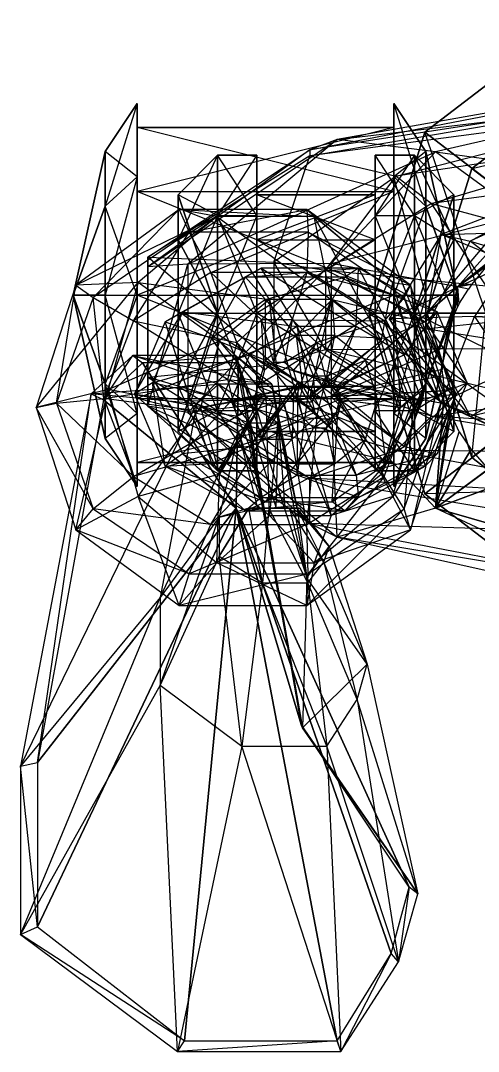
# Model space of a CAD drawing. Extents: x -656 to 656, y -328 to 130.
# Drawn here: x -285 to -81.3, y -328.3 to 130 of the extents above; entities that cross this region are included whole.
import ezdxf

# ---------------------------------------------------------------- set-up
doc = ezdxf.new("R2010")
doc.units = 0
for name, color, linetype in [('ICP107', 171, 'CONTINUOUS'), ('LEFTFOOT', 91, 'CONTINUOUS'), ('LOWERABD', 171, 'CONTINUOUS'), ('LOWERR5', 34, 'CONTINUOUS'), ('RIGHTK4', 191, 'CONTINUOUS'), ('RIGHTKNE', 94, 'CONTINUOUS'), ('UPPERR6', 31, 'CONTINUOUS'), ('UPPERTOR', 231, 'CONTINUOUS')]:
    doc.layers.add(name, color=color, linetype=linetype)

msp = doc.modelspace()

# ---------------------------------------------------------------- meshes
at = {"layer": 'ICP107', "color": 171}
mesh = msp.add_polyface(dxfattribs=at)
corners = [(0.000031, 0.000031, -293.145081), (130.0177, 0.000031, -293.145081), (105.186546, 80.355385, -293.145081), (40.177715, 130.0177, -293.145081), (-40.177563, 130.0177, -293.145081), (-105.186394, 80.35537, -293.145081), (-130.017563, 0.000031, -293.145081), (-105.186394, -80.355247, -293.145081), (-40.177547, -130.017563, -293.145081), (40.177731, -130.017563, -293.145081), (105.186577, -80.355217, -293.145081), (130.0177, 0.000031, -305.660736), (105.186546, 80.355385, -305.660736), (40.177715, 130.0177, -305.660736), (-40.177563, 130.0177, -305.660736), (-105.186394, 80.35537, -305.660736), (-130.017563, 0.000031, -305.660736), (-105.186394, -80.355247, -305.660736), (-40.177547, -130.017563, -305.660736), (40.177731, -130.017563, -305.660736), (105.186577, -80.355217, -305.660736), (78.010635, 0.000031, -318.176422), (63.111954, 48.213253, -318.176422), (24.106649, 78.010635, -318.176422), (-24.106497, 78.010635, -318.176422), (-63.111816, 48.213223, -318.176422), (-78.010483, 0.000031, -318.176422), (-63.111816, -48.2131, -318.176422), (-24.106482, -78.010483, -318.176422), (24.106649, -78.010483, -318.176422), (63.111954, -48.2131, -318.176422), (78.010635, 0.000031, -330.692108), (63.111954, 48.213253, -330.692108), (24.106649, 78.010635, -330.692108), (-24.106497, 78.010635, -330.692108), (-63.111816, 48.213223, -330.692108), (-78.010483, 0.000031, -330.692108), (-63.111816, -48.2131, -330.692108), (-24.106482, -78.010483, -330.692108), (24.106649, -78.010483, -330.692108), (63.111954, -48.2131, -330.692108), (104.014183, 0.000031, -330.692108), (84.149239, 64.284332, -330.692108), (32.142174, 104.014183, -330.692108), (-32.142036, 104.014183, -330.692108), (-84.149117, 64.284317, -330.692108), (-104.014046, 0.000031, -330.692108), (-84.149117, -64.28418, -330.692108), (-32.142021, -104.01403, -330.692108), (32.142189, -104.01403, -330.692108), (84.149269, -64.284164, -330.692108), (104.014183, 0.000031, -343.207764), (84.149239, 64.284332, -343.207764), (32.142174, 104.014183, -343.207764), (-32.142036, 104.014183, -343.207764), (-84.149117, 64.284317, -343.207764), (-104.014046, 0.000031, -343.207764), (-84.149117, -64.28418, -343.207764), (-32.142021, -104.01403, -343.207764), (32.142189, -104.01403, -343.207764), (84.149269, -64.284164, -343.207764), (0.000031, 0.000031, -343.207764), (0.000031, 0.000031, -343.207764), (0.000031, 0.000031, -343.207764)]
mesh.append_faces([[corners[k] for k in face] for face in [(1, 2, 0), (2, 3, 0), (3, 4, 0), (4, 5, 0), (5, 6, 0), (6, 7, 0), (7, 8, 0), (8, 9, 0), (9, 10, 0), (10, 1, 0), (11, 12, 1), (1, 2, 12), (12, 13, 2), (2, 3, 13), (13, 14, 3), (3, 4, 14), (14, 15, 4), (4, 5, 15), (15, 16, 5), (5, 6, 16), (16, 17, 6), (6, 7, 17), (17, 18, 7), (7, 8, 18), (18, 19, 8), (8, 9, 19), (19, 20, 9), (9, 10, 20), (20, 11, 10), (10, 1, 11), (21, 22, 11), (11, 12, 22), (22, 23, 12), (12, 13, 23), (23, 24, 13), (13, 14, 24), (24, 25, 14), (14, 15, 25), (25, 26, 15), (15, 16, 26), (26, 27, 16), (16, 17, 27), (27, 28, 17), (17, 18, 28), (28, 29, 18), (18, 19, 29), (29, 30, 19), (19, 20, 30), (30, 21, 20), (20, 11, 21), (31, 32, 21), (21, 22, 32), (32, 33, 22), (22, 23, 33), (33, 34, 23), (23, 24, 34), (34, 35, 24), (24, 25, 35), (35, 36, 25), (25, 26, 36), (36, 37, 26), (26, 27, 37), (37, 38, 27), (27, 28, 38), (38, 39, 28), (28, 29, 39), (39, 40, 29), (29, 30, 40), (40, 31, 30), (30, 21, 31), (41, 42, 31), (31, 32, 42), (42, 43, 32), (32, 33, 43), (43, 44, 33), (33, 34, 44), (44, 45, 34), (34, 35, 45), (45, 46, 35), (35, 36, 46), (46, 47, 36), (36, 37, 47), (47, 48, 37), (37, 38, 48), (48, 49, 38), (38, 39, 49), (49, 50, 39), (39, 40, 50), (50, 41, 40), (40, 31, 41), (51, 52, 41), (41, 42, 52), (52, 53, 42), (42, 43, 53), (53, 54, 43), (43, 44, 54), (54, 55, 44), (44, 45, 55), (55, 56, 45), (45, 46, 56), (56, 57, 46), (46, 47, 57), (57, 58, 47), (47, 48, 58), (58, 59, 48), (48, 49, 59), (59, 60, 49), (49, 50, 60), (60, 51, 50), (50, 41, 51), (61, 62, 51), (51, 52, 62), (52, 53, 62), (53, 54, 62), (62, 63, 54), (54, 55, 63), (55, 56, 63), (62, 63, 56), (56, 57, 62), (57, 58, 62), (58, 59, 62), (61, 62, 59), (59, 60, 61), (60, 51, 61)]])
at = {"layer": 'LEFTFOOT', "color": 91}
mesh = msp.add_polyface(dxfattribs=at)
corners = [(-160.919601, -86.797951, -2396.955811), (-167.469162, -86.797951, -2397.811035), (-171.289688, -86.797951, -2392.049805), (-177.111465, -86.797951, -2392.227051), (-179.476578, -86.797951, -2393.610352), (-183.47908, -86.797951, -2398.456543), (-183.47908, -86.797951, -2396.157715), (-174.564453, -86.797951, -2392.085938), (-165.285965, -86.797951, -2392.407715), (-162.011185, -86.797951, -2395.36084), (-147.759888, -103.849228, -2440.229004), (-161.950546, -86.927315, -2450.917969), (-170.228455, -48.92247, -2418.239746), (-182.842346, -48.92247, -2420.913574), (-187.966721, -52.806183, -2430.511719), (-196.638779, -90.811028, -2458.67041), (-196.638779, -108.010345, -2439.384766), (-177.323746, -119.938904, -2406.408691), (-157.220337, -119.938904, -2406.398438), (-150.124985, -110.784439, -2428.023926), (-130.840271, -156.063644, -2521.356445), (-157.584183, -117.707306, -2522.959961), (-173.184784, -31.56286, -2531.973633), (-196.957169, -31.56286, -2530.030273), (-206.6147, -40.365932, -2528.017578), (-222.958206, -126.510422, -2516.671143), (-222.958206, -165.495529, -2513.213867), (-186.556747, -192.533585, -2514.325195), (-148.669556, -192.533585, -2517.276855), (-135.297592, -171.783447, -2519.767578), (-108.280754, -258.174561, -2560.041504), (-159.585449, -184.470261, -2558.15918), (-189.513153, -18.937706, -2543.114258), (-235.11731, -18.937706, -2545.637207), (-253.644028, -35.85342, -2548.958008), (-284.996887, -201.386017, -2566.436035), (-284.996887, -276.298584, -2569.879395), (-215.165482, -328.254089, -2566.574707), (-142.483856, -328.254089, -2563.055176), (-116.831528, -288.381256, -2561.321289), (-112.040657, -255.227875, -2573.134521), (-160.070587, -183.403778, -2572.769531), (-188.088028, -22.093987, -2575.199707), (-230.781296, -22.093987, -2575.579102), (-248.125427, -38.578197, -2575.12793), (-277.477051, -199.888016, -2573.829102), (-277.477051, -272.889526, -2575.513672), (-212.102982, -323.519623, -2577.28833), (-144.060623, -323.519623, -2576.35791), (-120.045639, -284.663971, -2574.262451), (-189.118958, -86.797951, -2575.544434), (-189.118958, -86.797951, -2574.928467), (-189.118958, -86.797951, -2579.07666), (-189.118958, -86.797951, -2578.948975), (-189.118958, -86.797951, -2577.953125), (-189.118958, -86.797951, -2574.463867), (-189.118958, -86.797951, -2576.119141), (-189.118958, -86.797951, -2579.050781), (-189.118958, -86.797951, -2578.819092), (-189.118958, -86.797951, -2576.692383)]
mesh.append_faces([[corners[k] for k in face] for face in [(10, 11, 0), (0, 1, 11), (11, 12, 1), (1, 2, 12), (12, 13, 2), (2, 3, 13), (13, 14, 3), (3, 4, 14), (14, 15, 4), (4, 5, 15), (15, 16, 5), (5, 6, 16), (16, 17, 6), (6, 7, 17), (17, 18, 7), (7, 8, 18), (18, 19, 8), (8, 9, 19), (19, 10, 9), (9, 0, 10), (20, 21, 10), (10, 11, 21), (21, 22, 11), (11, 12, 22), (22, 23, 12), (12, 13, 23), (23, 24, 13), (13, 14, 24), (24, 25, 14), (14, 15, 25), (25, 26, 15), (15, 16, 26), (26, 27, 16), (16, 17, 27), (27, 28, 17), (17, 18, 28), (28, 29, 18), (18, 19, 29), (29, 20, 19), (19, 10, 20), (30, 31, 20), (20, 21, 31), (31, 32, 21), (21, 22, 32), (32, 33, 22), (22, 23, 33), (33, 34, 23), (23, 24, 34), (34, 35, 24), (24, 25, 35), (35, 36, 25), (25, 26, 36), (36, 37, 26), (26, 27, 37), (37, 38, 27), (27, 28, 38), (38, 39, 28), (28, 29, 39), (39, 30, 29), (29, 20, 30), (40, 41, 30), (30, 31, 41), (41, 42, 31), (31, 32, 42), (42, 43, 32), (32, 33, 43), (43, 44, 33), (33, 34, 44), (44, 45, 34), (34, 35, 45), (45, 46, 35), (35, 36, 46), (46, 47, 36), (36, 37, 47), (47, 48, 37), (37, 38, 48), (48, 49, 38), (38, 39, 49), (49, 40, 39), (39, 30, 40), (50, 51, 40), (40, 41, 51), (51, 52, 41), (41, 42, 52), (52, 53, 42), (42, 43, 53), (53, 54, 43), (43, 44, 54), (54, 55, 44), (44, 45, 55), (55, 56, 45), (45, 46, 56), (56, 57, 46), (46, 47, 57), (57, 58, 47), (47, 48, 58), (58, 59, 48), (48, 49, 59), (59, 50, 49), (49, 40, 50)]])
at = {"layer": 'LOWERABD', "color": 171}
mesh = msp.add_polyface(dxfattribs=at)
corners = [(0.000038, -4.999887, -446.666504), (83.000031, -1.499901, -462.33316), (67.148445, 22.294416, -461.212219), (25.648451, 37.000107, -459.037964), (-25.648298, 37.000107, -459.037964), (-67.148293, 22.294416, -461.212219), (-82.999878, -1.499901, -462.333191), (-67.148293, -25.294142, -460.49115), (-25.648283, -39.999832, -457.871277), (25.648466, -39.999832, -457.871277), (67.14846, -25.294142, -460.49115), (121.000038, -2.499901, -497.333191), (97.891098, 34.891174, -492.034851), (37.391098, 58.000114, -487.067169), (-37.390945, 58.000114, -487.067169), (-97.890945, 34.891159, -492.034851), (-120.999886, -2.499901, -497.333191), (-97.890945, -39.8909, -499.245239), (-37.39093, -62.99984, -498.733856), (37.391113, -62.99984, -498.733856), (97.891113, -39.890884, -499.245239), (105.000031, -6.999841, -611.666504), (84.946823, 31.936264, -596.419556), (32.446823, 56.000114, -565.620605), (-32.446671, 56.000114, -565.620605), (-84.946686, 31.936249, -596.419556), (-104.999878, -6.999841, -611.666504), (-84.946686, -45.935978, -584.161865), (-32.446655, -69.99984, -545.787231), (32.446838, -69.99984, -545.787231), (84.946838, -45.935978, -584.161865), (43.000019, -0.499901, -632.666504), (34.78775, 17.114071, -627.391479), (13.287761, 28.000107, -621.380005), (-13.287608, 28.000107, -621.380005), (-34.787598, 17.114071, -627.391479), (-42.999866, -0.499901, -632.666504), (-34.787598, -18.113796, -632.438843), (-13.287608, -28.99983, -629.546753), (13.287776, -28.99983, -629.546753), (34.787766, -18.113796, -632.438843), (0.000038, -4.999887, -646.666504)]
mesh.append_faces([[corners[k] for k in face] for face in [(1, 2, 0), (2, 3, 0), (3, 4, 0), (4, 5, 0), (5, 6, 0), (6, 7, 0), (7, 8, 0), (8, 9, 0), (9, 10, 0), (10, 1, 0), (11, 12, 1), (1, 2, 12), (12, 13, 2), (2, 3, 13), (13, 14, 3), (3, 4, 14), (14, 15, 4), (4, 5, 15), (15, 16, 5), (5, 6, 16), (16, 17, 6), (6, 7, 17), (17, 18, 7), (7, 8, 18), (18, 19, 8), (8, 9, 19), (19, 20, 9), (9, 10, 20), (20, 11, 10), (10, 1, 11), (21, 22, 11), (11, 12, 22), (22, 23, 12), (12, 13, 23), (23, 24, 13), (13, 14, 24), (24, 25, 14), (14, 15, 25), (25, 26, 15), (15, 16, 26), (26, 27, 16), (16, 17, 27), (27, 28, 17), (17, 18, 28), (28, 29, 18), (18, 19, 29), (29, 30, 19), (19, 20, 30), (30, 21, 20), (20, 11, 21), (31, 32, 21), (21, 22, 32), (32, 33, 22), (22, 23, 33), (33, 34, 23), (23, 24, 34), (34, 35, 24), (24, 25, 35), (35, 36, 25), (25, 26, 36), (36, 37, 26), (26, 27, 37), (37, 38, 27), (27, 28, 38), (38, 39, 28), (28, 29, 39), (39, 40, 29), (29, 30, 40), (40, 31, 30), (30, 21, 31), (31, 32, 41), (32, 33, 41), (33, 34, 41), (34, 35, 41), (35, 36, 41), (36, 37, 41), (37, 38, 41), (38, 39, 41), (39, 40, 41), (40, 31, 41)]])
at = {"layer": 'LOWERR5', "color": 34}
mesh = msp.add_polyface(dxfattribs=at)
corners = [(-144.251541, -32.99992, -1627.918945), (-146.065872, -32.99992, -1631.547119), (-150.815872, -32.99992, -1637.417603), (-156.68718, -32.99992, -1637.417603), (-161.43718, -32.99992, -1631.547119), (-163.251511, -32.99992, -1627.918945), (-156.68718, -32.99992, -1637.417603), (-150.815872, -32.99992, -1637.417603), (-146.065872, -32.99992, -1631.547119), (-106.251526, -38.999908, -1672.252319), (-114.368301, -18.604792, -1673.630371), (-135.618301, -5.999961, -1673.467773), (-161.884735, -5.999961, -1668.060059), (-183.134735, -18.604792, -1659.472534), (-191.251511, -38.999908, -1654.752319), (-183.134735, -59.395023, -1658.030518), (-161.884735, -71.999901, -1665.726685), (-135.618286, -71.999901, -1671.134521), (-114.368286, -59.395023, -1672.188232), (-86.251518, -30.999922, -1752.752319), (-99.620331, 0.519785, -1756.887939), (-134.620331, 20.000046, -1754.141113), (-177.882706, 20.000046, -1746.930786), (-212.882721, 0.51977, -1738.010986), (-226.251526, -30.999922, -1729.418945), (-212.882721, -62.519642, -1723.590088), (-177.88269, -81.999901, -1723.597412), (-134.620316, -81.999901, -1730.807861), (-99.620316, -62.519627, -1742.467285), (-91.251518, -35.999908, -1819.252319), (-104.906799, -3.862189, -1842.905518), (-140.656815, 16.000044, -1860.431152), (-184.846237, 16.000044, -1858.628662), (-220.596252, -3.862189, -1838.186279), (-234.251526, -35.999908, -1813.418945), (-220.596252, -68.137672, -1797.808105), (-184.846222, -87.999901, -1793.295288), (-140.656815, -87.999901, -1795.0979), (-104.906799, -68.137672, -1802.527344), (-113.251526, -38.999908, -1918.418945), (-122.418701, -11.188424, -1926.129639), (-146.418716, 6.000042, -1927.396973), (-176.084335, 6.000042, -1923.79187), (-200.084335, -11.188439, -1916.69104), (-209.251526, -38.999908, -1906.752197), (-200.084335, -66.81144, -1896.501953), (-176.08432, -83.999901, -1891.125244), (-146.418716, -83.999901, -1894.730469), (-122.418701, -66.81144, -1905.94043), (-126.251534, -38.499908, -2001.252197), (-131.503555, -20.88595, -1996.296387), (-145.253571, -9.999962, -1987.084717), (-162.249481, -9.999962, -1986.724121), (-175.999481, -20.88595, -1995.352539), (-181.251511, -38.499908, -2000.085449), (-175.999481, -56.113865, -1993.189453), (-162.249481, -66.999901, -1983.224121), (-145.253571, -66.999901, -1983.584717), (-131.503555, -56.113865, -1994.133301), (-142.251541, -39.499908, -2028.085693), (-144.065872, -32.392529, -2027.041504), (-148.815872, -27.99992, -2025.96167), (-154.687195, -27.99992, -2025.601074), (-159.43718, -32.392529, -2026.097656), (-161.251511, -39.499908, -2026.918945), (-159.43718, -46.607285, -2027.539795), (-154.687195, -50.999897, -2027.93457), (-148.815872, -50.999897, -2028.295166), (-144.065872, -46.607285, -2028.483643), (-143.251541, -39.499908, -2058.418945), (-144.397446, -34.864655, -2054.435059), (-147.397446, -31.999922, -2047.517334), (-151.105637, -31.999922, -2047.156982), (-154.105637, -34.864655, -2053.491211), (-155.251541, -39.499908, -2057.252197), (-154.105637, -44.135147, -2052.770264), (-151.105637, -46.999893, -2045.990234), (-147.397446, -46.999893, -2046.35083), (-144.39743, -44.135147, -2053.714111)]
mesh.append_faces([[corners[k] for k in face] for face in [(9, 10, 0), (0, 1, 10), (10, 11, 1), (1, 2, 11), (11, 12, 2), (2, 3, 12), (12, 13, 3), (3, 4, 13), (13, 14, 4), (4, 5, 14), (14, 15, 5), (4, 5, 15), (15, 16, 4), (4, 6, 16), (16, 17, 6), (6, 7, 17), (17, 18, 7), (7, 8, 18), (18, 9, 8), (8, 0, 9), (19, 20, 9), (9, 10, 20), (20, 21, 10), (10, 11, 21), (21, 22, 11), (11, 12, 22), (22, 23, 12), (12, 13, 23), (23, 24, 13), (13, 14, 24), (24, 25, 14), (14, 15, 25), (25, 26, 15), (15, 16, 26), (26, 27, 16), (16, 17, 27), (27, 28, 17), (17, 18, 28), (28, 19, 18), (18, 9, 19), (29, 30, 19), (19, 20, 30), (30, 31, 20), (20, 21, 31), (31, 32, 21), (21, 22, 32), (32, 33, 22), (22, 23, 33), (33, 34, 23), (23, 24, 34), (34, 35, 24), (24, 25, 35), (35, 36, 25), (25, 26, 36), (36, 37, 26), (26, 27, 37), (37, 38, 27), (27, 28, 38), (38, 29, 28), (28, 19, 29), (39, 40, 29), (29, 30, 40), (40, 41, 30), (30, 31, 41), (41, 42, 31), (31, 32, 42), (42, 43, 32), (32, 33, 43), (43, 44, 33), (33, 34, 44), (44, 45, 34), (34, 35, 45), (45, 46, 35), (35, 36, 46), (46, 47, 36), (36, 37, 47), (47, 48, 37), (37, 38, 48), (48, 39, 38), (38, 29, 39), (49, 50, 39), (39, 40, 50), (50, 51, 40), (40, 41, 51), (51, 52, 41), (41, 42, 52), (52, 53, 42), (42, 43, 53), (53, 54, 43), (43, 44, 54), (54, 55, 44), (44, 45, 55), (55, 56, 45), (45, 46, 56), (56, 57, 46), (46, 47, 57), (57, 58, 47), (47, 48, 58), (58, 49, 48), (48, 39, 49), (59, 60, 49), (49, 50, 60), (60, 61, 50), (50, 51, 61), (61, 62, 51), (51, 52, 62), (62, 63, 52), (52, 53, 63), (63, 64, 53), (53, 54, 64), (64, 65, 54), (54, 55, 65), (65, 66, 55), (55, 56, 66), (66, 67, 56), (56, 57, 67), (67, 68, 57), (57, 58, 68), (68, 59, 58), (58, 49, 59), (69, 70, 59), (59, 60, 70), (70, 71, 60), (60, 61, 71), (71, 72, 61), (61, 62, 72), (72, 73, 62), (62, 63, 73), (73, 74, 63), (63, 64, 74), (74, 75, 64), (64, 65, 75), (75, 76, 65), (65, 66, 76), (76, 77, 66), (66, 67, 77), (77, 78, 67), (67, 68, 78), (78, 69, 68), (68, 59, 69)]])
at = {"layer": 'RIGHTK4', "color": 191}
mesh = msp.add_polyface(dxfattribs=at)
corners = [(-197.389755, 0.000038, -2239.999512), (-197.389755, 0.000038, -2239.999512), (-197.389755, 0.000038, -2239.999512), (-214.929733, 0.000038, -2187.379639), (-214.929733, 32.52095, -2197.429199), (-214.929733, 52.619968, -2223.739014), (-214.929733, 52.619968, -2256.26001), (-214.929733, 32.520935, -2282.569824), (-214.929733, 0.000038, -2292.619385), (-214.929733, -32.520798, -2282.569824), (-214.929733, -52.619816, -2256.26001), (-214.929733, -52.619816, -2223.739014), (-214.929733, -32.520798, -2197.429199), (-197.389755, 0.000038, -2169.8396), (-197.389755, 43.361256, -2183.239014), (-197.389755, 70.159935, -2218.318848), (-197.389755, 70.159935, -2261.680176), (-197.389755, 43.36124, -2296.76001), (-197.389755, 0.000038, -2310.159424), (-197.389755, -43.361103, -2296.76001), (-197.389755, -70.159782, -2261.680176), (-197.389755, -70.159782, -2218.318848), (-197.389755, -43.361088, -2183.239014), (-179.849838, 0.000038, -2169.8396), (-179.849838, 43.361256, -2183.239014), (-179.849838, 70.159935, -2218.318848), (-179.849838, 70.159935, -2261.680176), (-179.849838, 43.36124, -2296.76001), (-179.849838, 0.000038, -2310.159424), (-179.849838, -43.361103, -2296.76001), (-179.849838, -70.159782, -2261.680176), (-179.849838, -70.159782, -2218.318848), (-179.849838, -43.361088, -2183.239014), (-179.849838, 0.000038, -2187.379639), (-179.849838, 32.52095, -2197.429199), (-179.849838, 52.619968, -2223.739014), (-179.849838, 52.619968, -2256.26001), (-179.849838, 32.520935, -2282.569824), (-179.849838, 0.000038, -2292.619385), (-179.849838, -32.520798, -2282.569824), (-179.849838, -52.619816, -2256.26001), (-179.849838, -52.619816, -2223.739014), (-179.849838, -32.520798, -2197.429199), (-127.229927, 0.000038, -2187.379639), (-127.229927, 32.52095, -2197.429199), (-127.229927, 52.619968, -2223.739014), (-127.229927, 52.619968, -2256.26001), (-127.229927, 32.520935, -2282.569824), (-127.229927, 0.000038, -2292.619385), (-127.229927, -32.520798, -2282.569824), (-127.229927, -52.619816, -2256.26001), (-127.229927, -52.619816, -2223.739014), (-127.229927, -32.520798, -2197.429199), (-127.229927, 0.000038, -2169.8396), (-127.229927, 43.361256, -2183.239014), (-127.229927, 70.159935, -2218.318848), (-127.229927, 70.159935, -2261.680176), (-127.229927, 43.36124, -2296.76001), (-127.229927, 0.000038, -2310.159424), (-127.229927, -43.361103, -2296.76001), (-127.229927, -70.159782, -2261.680176), (-127.229927, -70.159782, -2218.318848), (-127.229927, -43.361088, -2183.239014), (-109.689941, 0.000038, -2169.8396), (-109.689941, 43.361256, -2183.239014), (-109.689941, 70.159935, -2218.318848), (-109.689941, 70.159935, -2261.680176), (-109.689941, 43.36124, -2296.76001), (-109.689941, 0.000038, -2310.159424), (-109.689941, -43.361103, -2296.76001), (-109.689941, -70.159782, -2261.680176), (-109.689941, -70.159782, -2218.318848), (-109.689941, -43.361088, -2183.239014), (-92.149971, 0.000038, -2187.379639), (-92.149971, 32.52095, -2197.429199), (-92.149971, 52.619968, -2223.739014), (-92.149971, 52.619968, -2256.26001), (-92.149971, 32.520935, -2282.569824), (-92.149971, 0.000038, -2292.619385), (-92.149971, -32.520798, -2282.569824), (-92.149971, -52.619816, -2256.26001), (-92.149971, -52.619816, -2223.739014), (-92.149971, -32.520798, -2197.429199), (-109.689941, 0.000038, -2239.999512)]
mesh.append_faces([[corners[k] for k in face] for face in [(3, 4, 0), (0, 1, 4), (4, 5, 1), (5, 6, 1), (6, 7, 1), (1, 2, 7), (7, 8, 2), (8, 9, 2), (1, 2, 9), (9, 10, 1), (10, 11, 1), (11, 12, 1), (0, 1, 12), (12, 3, 0), (13, 14, 3), (3, 4, 14), (14, 15, 4), (4, 5, 15), (15, 16, 5), (5, 6, 16), (16, 17, 6), (6, 7, 17), (17, 18, 7), (7, 8, 18), (18, 19, 8), (8, 9, 19), (19, 20, 9), (9, 10, 20), (20, 21, 10), (10, 11, 21), (21, 22, 11), (11, 12, 22), (22, 13, 12), (12, 3, 13), (23, 24, 13), (13, 14, 24), (24, 25, 14), (14, 15, 25), (25, 26, 15), (15, 16, 26), (26, 27, 16), (16, 17, 27), (27, 28, 17), (17, 18, 28), (28, 29, 18), (18, 19, 29), (29, 30, 19), (19, 20, 30), (30, 31, 20), (20, 21, 31), (31, 32, 21), (21, 22, 32), (32, 23, 22), (22, 13, 23), (33, 34, 23), (23, 24, 34), (34, 35, 24), (24, 25, 35), (35, 36, 25), (25, 26, 36), (36, 37, 26), (26, 27, 37), (37, 38, 27), (27, 28, 38), (38, 39, 28), (28, 29, 39), (39, 40, 29), (29, 30, 40), (40, 41, 30), (30, 31, 41), (41, 42, 31), (31, 32, 42), (42, 33, 32), (32, 23, 33), (43, 44, 33), (33, 34, 44), (44, 45, 34), (34, 35, 45), (45, 46, 35), (35, 36, 46), (46, 47, 36), (36, 37, 47), (47, 48, 37), (37, 38, 48), (48, 49, 38), (38, 39, 49), (49, 50, 39), (39, 40, 50), (50, 51, 40), (40, 41, 51), (51, 52, 41), (41, 42, 52), (52, 43, 42), (42, 33, 43), (53, 54, 43), (43, 44, 54), (54, 55, 44), (44, 45, 55), (55, 56, 45), (45, 46, 56), (56, 57, 46), (46, 47, 57), (57, 58, 47), (47, 48, 58), (58, 59, 48), (48, 49, 59), (59, 60, 49), (49, 50, 60), (60, 61, 50), (50, 51, 61), (61, 62, 51), (51, 52, 62), (62, 53, 52), (52, 43, 53), (63, 64, 53), (53, 54, 64), (64, 65, 54), (54, 55, 65), (65, 66, 55), (55, 56, 66), (66, 67, 56), (56, 57, 67), (67, 68, 57), (57, 58, 68), (68, 69, 58), (58, 59, 69), (69, 70, 59), (59, 60, 70), (70, 71, 60), (60, 61, 71), (71, 72, 61), (61, 62, 72), (72, 63, 62), (62, 53, 63), (73, 74, 63), (63, 64, 74), (74, 75, 64), (64, 65, 75), (75, 76, 65), (65, 66, 76), (76, 77, 66), (66, 67, 77), (77, 78, 67), (67, 68, 78), (78, 79, 68), (68, 69, 79), (79, 80, 69), (69, 70, 80), (80, 81, 70), (70, 71, 81), (81, 82, 71), (71, 72, 82), (82, 73, 72), (72, 63, 73), (73, 74, 83), (74, 75, 83), (75, 76, 83), (76, 77, 83), (77, 78, 83), (78, 79, 83), (79, 80, 83), (80, 81, 83), (81, 82, 83), (82, 73, 83)]])
at = {"layer": 'RIGHTKNE', "color": 94}
mesh = msp.add_polyface(dxfattribs=at)
corners = [(-261.626221, 8.000002, -1353.332886), (-261.626221, 8.000002, -1353.332886), (-261.626221, 8.000002, -1353.332886), (-247.355164, 8.000002, -1417.164063), (-247.355164, -31.449821, -1404.973389), (-247.355164, -55.831146, -1373.057861), (-247.355164, -55.831146, -1333.60791), (-247.355164, -31.449821, -1301.692383), (-247.355164, 8.000002, -1289.501709), (-247.355164, 47.44981, -1301.692383), (-247.355164, 71.831161, -1333.60791), (-247.355164, 71.831161, -1373.057861), (-247.355164, 47.44981, -1404.973389), (-233.084137, 8.000002, -1438.441162), (-233.084137, -44.599789, -1422.18689), (-233.084137, -77.108215, -1379.632813), (-233.084137, -77.108215, -1327.032959), (-233.084137, -44.599743, -1284.478882), (-233.084137, 8.000002, -1268.224609), (-233.084137, 60.599762, -1284.478882), (-233.084137, 93.108223, -1327.032959), (-233.084137, 93.108223, -1379.632813), (-233.084137, 60.599762, -1422.18689), (-233.084137, 8.000002, -1427.802612), (-233.084137, -38.024792, -1413.580078), (-233.084137, -66.469681, -1376.345215), (-233.084137, -66.469681, -1330.320557), (-233.084137, -38.024792, -1293.085693), (-233.084137, 8.000002, -1278.863281), (-233.084137, 54.024807, -1293.085693), (-233.084137, 82.469704, -1330.320557), (-233.084137, 82.469704, -1376.345215), (-233.084137, 54.024776, -1413.580078), (-118.915802, 7.999971, -1427.802612), (-118.915802, -38.024792, -1413.580078), (-118.915802, -66.469681, -1376.345215), (-118.915802, -66.469681, -1330.320557), (-118.915802, -38.024792, -1293.085693), (-118.915802, 7.999971, -1278.863281), (-118.915802, 54.024807, -1293.085693), (-118.915802, 82.469704, -1330.320557), (-118.915802, 82.469704, -1376.345215), (-118.915802, 54.024776, -1413.580078), (-118.915802, 7.999971, -1438.441162), (-118.915802, -44.599789, -1422.18689), (-118.915802, -77.108215, -1379.632813), (-118.915802, -77.108215, -1327.032959), (-118.915802, -44.599743, -1284.478882), (-118.915802, 7.999971, -1268.224609), (-118.915802, 60.599762, -1284.478882), (-118.915802, 93.108223, -1327.032959), (-118.915802, 93.108223, -1379.632813), (-118.915802, 60.599762, -1422.18689), (-104.64476, 7.999971, -1417.164063), (-104.64476, -31.449821, -1404.973389), (-104.64476, -55.831146, -1373.057861), (-104.64476, -55.831146, -1333.60791), (-104.64476, -31.449821, -1301.692383), (-104.64476, 7.999971, -1289.501709), (-104.64476, 47.44981, -1301.692383), (-104.64476, 71.831161, -1333.608032), (-104.64476, 71.831161, -1373.057861), (-104.64476, 47.44981, -1404.973389), (-90.373711, 7.999971, -1353.332886), (-90.373711, 7.999971, -1353.332886), (-90.373711, 7.999971, -1353.332886)]
mesh.append_faces([[corners[k] for k in face] for face in [(3, 4, 0), (0, 1, 4), (4, 5, 1), (5, 6, 1), (6, 7, 1), (1, 2, 7), (7, 8, 2), (8, 9, 2), (1, 2, 9), (9, 10, 1), (10, 11, 1), (11, 12, 1), (0, 1, 12), (12, 3, 0), (13, 14, 3), (3, 4, 14), (14, 15, 4), (4, 5, 15), (15, 16, 5), (5, 6, 16), (16, 17, 6), (6, 7, 17), (17, 18, 7), (7, 8, 18), (18, 19, 8), (8, 9, 19), (19, 20, 9), (9, 10, 20), (20, 21, 10), (10, 11, 21), (21, 22, 11), (11, 12, 22), (22, 13, 12), (12, 3, 13), (23, 24, 13), (13, 14, 24), (24, 25, 14), (14, 15, 25), (25, 26, 15), (15, 16, 26), (26, 27, 16), (16, 17, 27), (27, 28, 17), (17, 18, 28), (28, 29, 18), (18, 19, 29), (29, 30, 19), (19, 20, 30), (30, 31, 20), (20, 21, 31), (31, 32, 21), (21, 22, 32), (32, 23, 22), (22, 13, 23), (33, 34, 23), (23, 24, 34), (34, 35, 24), (24, 25, 35), (35, 36, 25), (25, 26, 36), (36, 37, 26), (26, 27, 37), (37, 38, 27), (27, 28, 38), (38, 39, 28), (28, 29, 39), (39, 40, 29), (29, 30, 40), (40, 41, 30), (30, 31, 41), (41, 42, 31), (31, 32, 42), (42, 33, 32), (32, 23, 33), (43, 44, 33), (33, 34, 44), (44, 45, 34), (34, 35, 45), (45, 46, 35), (35, 36, 46), (46, 47, 36), (36, 37, 47), (47, 48, 37), (37, 38, 48), (48, 49, 38), (38, 39, 49), (49, 50, 39), (39, 40, 50), (50, 51, 40), (40, 41, 51), (51, 52, 41), (41, 42, 52), (52, 43, 42), (42, 33, 43), (53, 54, 43), (43, 44, 54), (54, 55, 44), (44, 45, 55), (55, 56, 45), (45, 46, 56), (56, 57, 46), (46, 47, 57), (57, 58, 47), (47, 48, 58), (58, 59, 48), (48, 49, 59), (59, 60, 49), (49, 50, 60), (60, 61, 50), (50, 51, 61), (61, 62, 51), (51, 52, 62), (62, 53, 52), (52, 43, 53), (63, 64, 53), (53, 54, 64), (54, 55, 64), (55, 56, 64), (64, 65, 56), (56, 57, 65), (57, 58, 65), (64, 65, 58), (58, 59, 64), (59, 60, 64), (60, 61, 64), (63, 64, 61), (61, 62, 63), (62, 53, 63)]])
at = {"layer": 'UPPERR6', "color": 31}
mesh = msp.add_polyface(dxfattribs=at)
corners = [(-153.999924, -36.999924, -798.908936), (-156.291718, -36.999924, -783.032227), (-162.291702, -36.999924, -754.557983), (-169.708084, -36.999924, -745.544922), (-175.708084, -36.999924, -759.435913), (-177.999878, -36.999924, -769.74231), (-175.708084, -36.999924, -759.435913), (-169.708084, -36.999924, -745.544922), (-162.291702, -36.999924, -754.557983), (-156.291718, -36.999924, -783.032227), (-115.999916, -41.999908, -816.408936), (-124.49865, -12.33433, -816.717041), (-146.748657, 6.000041, -805.398682), (-174.251144, 6.000041, -782.325439), (-196.501144, -12.33433, -756.310425), (-204.999893, -41.999908, -741.74231), (-196.501144, -71.66552, -746.93689), (-174.251129, -89.999893, -767.158691), (-146.748657, -89.999893, -790.232056), (-124.49865, -71.66552, -807.343506), (-105.999908, -33.999924, -846.742188), (-119.368721, 13.588666, -867.387329), (-154.368729, 43.00005, -884.065552), (-197.631088, 43.00005, -860.27124), (-232.631088, 13.588651, -805.09314), (-245.999893, -33.999924, -769.74231), (-232.631088, -81.588509, -786.346069), (-197.631073, -110.999893, -829.937988), (-154.368713, -110.999893, -853.7323), (-119.368706, -81.588493, -848.640381), (-93.999908, -41.999908, -972.742188), (-111.570351, 12.387035, -987.157959), (-157.570358, 46.00005, -997.880371), (-214.429474, 46.00005, -967.59668), (-260.429474, 12.387035, -907.87439), (-277.999908, -41.999908, -874.742188), (-260.429474, -96.386902, -901.38501), (-214.429459, -129.999908, -957.09668), (-157.570343, -129.999908, -987.380371), (-111.570335, -96.386887, -980.668579), (-97.999908, -39.999908, -1046.242188), (-114.328957, 6.970637, -1060.660278), (-157.078964, 36.00005, -1078.325928), (-209.920853, 36.00005, -1073.999756), (-252.670853, 6.970622, -1049.333984), (-268.999908, -39.999908, -1032.242188), (-252.670853, -86.97049, -1040.681519), (-209.920837, -115.999893, -1059.999756), (-157.078949, -115.999893, -1064.325928), (-114.328941, -86.970474, -1052.00769), (-109.999916, -37.999908, -1123.242188), (-123.177742, -3.390052, -1135.916016), (-157.67775, 18.000044, -1152.342285), (-200.322067, 18.000044, -1149.638428), (-234.822067, -3.390052, -1128.837036), (-247.999893, -37.999908, -1114.492188), (-234.822067, -72.609795, -1122.347656), (-200.322067, -93.999893, -1139.138428), (-157.677734, -93.999893, -1141.842285), (-123.177727, -72.609795, -1129.426636), (-148.999924, -29.499907, -1171.075562), (-153.201553, -13.122049, -1170.704834), (-164.201538, -2.999961, -1171.199707), (-177.798264, -2.999961, -1170.658936), (-188.798248, -13.122065, -1169.289063), (-192.999893, -29.499907, -1169.325562), (-188.798248, -45.877796, -1171.812622), (-177.798264, -55.999882, -1174.742188), (-164.201538, -55.999882, -1175.282959), (-153.201538, -45.877781, -1173.228516), (-161.999924, -30.999907, -1196.158813), (-163.527786, -25.437605, -1198.498047), (-167.527756, -21.99992, -1202.505859), (-172.472031, -21.99992, -1203.226929), (-176.472015, -25.437605, -1200.385742), (-177.999878, -30.999907, -1198.492188), (-176.472015, -36.56221, -1200.385742), (-172.472015, -39.999878, -1203.226929), (-167.527756, -39.999878, -1202.505859), (-163.527786, -36.56221, -1198.498047)]
mesh.append_faces([[corners[k] for k in face] for face in [(10, 11, 0), (0, 1, 11), (11, 12, 1), (1, 2, 12), (12, 13, 2), (2, 3, 13), (13, 14, 3), (3, 4, 14), (14, 15, 4), (4, 5, 15), (15, 16, 5), (5, 6, 16), (16, 17, 6), (6, 7, 17), (17, 18, 7), (7, 8, 18), (18, 19, 8), (8, 9, 19), (19, 10, 9), (9, 0, 10), (20, 21, 10), (10, 11, 21), (21, 22, 11), (11, 12, 22), (22, 23, 12), (12, 13, 23), (23, 24, 13), (13, 14, 24), (24, 25, 14), (14, 15, 25), (25, 26, 15), (15, 16, 26), (26, 27, 16), (16, 17, 27), (27, 28, 17), (17, 18, 28), (28, 29, 18), (18, 19, 29), (29, 20, 19), (19, 10, 20), (30, 31, 20), (20, 21, 31), (31, 32, 21), (21, 22, 32), (32, 33, 22), (22, 23, 33), (33, 34, 23), (23, 24, 34), (34, 35, 24), (24, 25, 35), (35, 36, 25), (25, 26, 36), (36, 37, 26), (26, 27, 37), (37, 38, 27), (27, 28, 38), (38, 39, 28), (28, 29, 39), (39, 30, 29), (29, 20, 30), (40, 41, 30), (30, 31, 41), (41, 42, 31), (31, 32, 42), (42, 43, 32), (32, 33, 43), (43, 44, 33), (33, 34, 44), (44, 45, 34), (34, 35, 45), (45, 46, 35), (35, 36, 46), (46, 47, 36), (36, 37, 47), (47, 48, 37), (37, 38, 48), (48, 49, 38), (38, 39, 49), (49, 40, 39), (39, 30, 40), (50, 51, 40), (40, 41, 51), (51, 52, 41), (41, 42, 52), (52, 53, 42), (42, 43, 53), (53, 54, 43), (43, 44, 54), (54, 55, 44), (44, 45, 55), (55, 56, 45), (45, 46, 56), (56, 57, 46), (46, 47, 57), (57, 58, 47), (47, 48, 58), (58, 59, 48), (48, 49, 59), (59, 50, 49), (49, 40, 50), (60, 61, 50), (50, 51, 61), (61, 62, 51), (51, 52, 62), (62, 63, 52), (52, 53, 63), (63, 64, 53), (53, 54, 64), (64, 65, 54), (54, 55, 65), (65, 66, 55), (55, 56, 66), (66, 67, 56), (56, 57, 67), (67, 68, 57), (57, 58, 68), (68, 69, 58), (58, 59, 69), (69, 60, 59), (59, 50, 60), (70, 71, 60), (60, 61, 71), (71, 72, 61), (61, 62, 72), (72, 73, 62), (62, 63, 73), (73, 74, 63), (63, 64, 74), (74, 75, 64), (64, 65, 75), (75, 76, 65), (65, 66, 76), (76, 77, 66), (66, 67, 77), (77, 78, 67), (67, 68, 78), (78, 79, 68), (68, 69, 79), (79, 70, 69), (69, 60, 70)]])
at = {"layer": 'UPPERTOR', "color": 231}
mesh = msp.add_polyface(dxfattribs=at)
corners = [(90.597878, 13.858883, 207.324677), (77.066818, 21.512739, 207.572662), (53.034527, 46.964771, 206.299957), (84.391472, 12.631786, 208.122894), (69.184479, 28.781204, 207.311188), (85.900948, 76.870659, 170.448151), (84.498299, 12.454525, 208.137817), (58.815125, 36.061127, 207.29689), (146.742996, 25.482422, 202.45192), (-2.319962, 94.000061, 153.574982), (89.917824, 4.087198, 206.091721), (49.260296, 41.133167, 207.520081), (123.249146, 82.894211, 145.031067), (96.53727, -14.894771, 202.681732), (-3.328706, 102.000061, 116.246124), (-1.432267, 58.000053, 204.903519), (90.597878, 2.550973, 205.768036), (47.841106, 41.680256, 207.583023), (210.544281, 25.576538, 198.262573), (97.278725, -23.646635, 201.391479), (94.092751, -5.377617, 204.273682), (-144.061737, 77.133148, 154.221222), (36.518425, 46.318363, 206.768845), (-100.406624, 71.705589, 175.822906), (133.706635, 78.04715, 96.97757), (146.742996, -43.035175, 201.341766), (-3.611146, 96.000061, 76.576355), (97.380928, -24.875898, 201.372116), (-156.285156, 72.633736, 103.484406), (26.07073, 49.260838, 206.316437), (-61.990128, 43.637272, 206.769806), (228.408646, 24.188292, 135.137909), (210.544281, -50.846943, 191.336258), (-228.408386, 20.531675, 135.684509), (-210.544022, 21.685087, 198.938187), (11.761798, 51.588856, 206.077209), (-13.653567, 51.382786, 206.107849), (-146.742752, 21.993528, 202.973312), (133.706635, 74.517723, 70.316177), (-3.611146, 90.000061, 55.5746), (96.814003, -31.694168, 201.258606), (91.985146, -91.976349, 170.075531), (-156.285156, 69.849281, 75.028717), (-228.408386, 24.917234, 97.473129), (0.959397, 52.13718, 206.166855), (-1.30008, 52.003162, 206.241196), (-24.326239, 49.647373, 206.259613), (-90.597664, 11.611233, 207.113495), (228.408646, 28.070648, 97.18811), (228.408646, -47.623417, 131.823456), (96.536629, -34.922989, 200.463547), (77.553406, -68.837196, 186.250717), (131.978653, -105.435196, 132.167343), (-228.408432, -28.493513, 93.519562), (-228.408432, -41.402069, 133.281937), (-210.544052, -44.226063, 193.620026), (-38.002281, 45.816761, 206.811737), (-68.546143, 29.223221, 207.636993), (-146.742783, -37.099197, 202.384216), (100.840218, 64.823601, 18.469498), (-2.723466, 78.000061, 11.238876), (-117.868683, 60.850471, 20.792282), (94.076256, -44.312687, 198.058029), (71.066208, -74.046913, 182.945206), (84.215645, -61.791039, 190.794357), (-5.362062, -113.999893, 148.93663), (-172.263275, 22.610426, 30.934647), (-172.263321, -22.845516, 26.660431), (-48.111996, 41.665623, 207.513565), (-59.696625, 35.380585, 207.948563), (-77.445694, 21.124693, 207.536133), (-96.546974, -15.16566, 203.672363), (172.263519, 25.294174, 30.910614), (228.408646, -33.858704, 92.205856), (143.176834, -98.917557, 91.73497), (89.963799, -53.504719, 195.606888), (68.342316, -76.261513, 181.680893), (88.919884, -55.105061, 195.161606), (-1.592926, -95.580185, 167.005539), (-7.693468, -129.999908, 92.963165), (-117.868713, -61.085564, 9.326752), (-156.285202, -73.42556, 64.423248), (-156.285202, -93.504135, 97.03949), (-144.061752, -99.674133, 139.955215), (-54.934231, 37.8736, 208.207687), (-84.256691, 12.911953, 207.683472), (-97.38073, -25.126799, 202.345673), (-94.046181, -5.376198, 204.919434), (87.394875, 51.788303, -51.747894), (-2.360322, 62.000053, -56.429016), (-102.152824, 48.709126, -50.255356), (-149.294815, 19.073088, -42.831161), (59.976044, -81.534584, 178.785751), (-4.361176, -95.46199, 167.135483), (14.253025, -94.879425, 167.614273), (-100.406639, -86.811264, 174.242676), (-149.29483, -16.155239, -43.286041), (-102.152855, -45.791279, -51.47554), (-85.670921, 10.599147, 207.781769), (-97.164787, -27.702742, 201.988022), (-90.597649, 2.567911, 205.883469), (149.295044, 21.152998, -42.961365), (172.263519, -27.41165, 25.742462), (143.176834, -78.094017, 60.241241), (-8.34627, -121.999916, 64.944733), (52.157192, -85.299118, 176.832016), (-11.074084, -94.963348, 166.431656), (23.774633, -93.612289, 168.810852), (-69.427155, -75.24575, 180.991882), (-5.455324, -61.999886, -58.754364), (-6.294633, -81.999886, -5.080399), (-8.34627, -97.999908, 39.26767), (-96.538963, -34.529633, 198.685501), (-90.015068, 3.884683, 206.157867), (45.564877, 37.929478, -117.357452), (-1.230515, 46.00005, -112.432983), (-53.25909, 35.495926, -118.959366), (-77.837387, 12.073895, -124.352768), (-77.837402, -15.767833, -117.361328), (47.746456, -87.250214, 174.938187), (-26.864096, -92.38237, 166.145004), (38.447044, -90.307251, 171.982819), (-76.84726, -69.439308, 185.67215), (-58.381088, -81.825157, 175.540237), (-53.25909, -39.18985, -100.204773), (-2.844163, -51.999882, -86.777878), (-94.133461, -43.335667, 194.268982), (77.837616, 13.717693, -124.538727), (149.295044, -19.693996, -43.60939), (107.982536, -65.058708, 6.907974), (-27.607229, -92.191635, 166.198837), (-76.939087, -69.359489, 185.691299), (-49.850018, -85.698593, 172.21669), (48.792156, -41.623413, -97.915176), (93.584877, -48.870472, -52.677505), (-93.543648, -44.58437, 193.618347), (0.000061, -6.999963, -130.597321), (-35.786171, -90.346512, 168.013428), (-84.570305, -60.734871, 188.142136), (-89.814644, -52.75272, 190.713669), (77.837616, -18.564587, -116.258011)]
mesh.append_faces([[corners[k] for k in face] for face in [(0, 1, 2), (0, 1, 3), (1, 4, 2), (0, 2, 5), (0, 6, 3), (4, 7, 2), (8, 5, 0), (5, 9, 2), (10, 6, 0), (7, 11, 2), (8, 5, 12), (8, 13, 0), (5, 9, 14), (2, 15, 9), (10, 16, 0), (11, 17, 2), (18, 12, 8), (12, 14, 5), (19, 8, 13), (13, 20, 0), (14, 21, 9), (2, 22, 15), (9, 23, 15), (20, 16, 0), (17, 2, 22), (18, 12, 24), (25, 8, 18), (12, 14, 26), (27, 19, 8), (14, 21, 28), (9, 23, 21), (22, 29, 15), (15, 30, 23), (31, 24, 18), (24, 26, 12), (25, 27, 8), (32, 18, 25), (26, 28, 14), (28, 33, 21), (21, 34, 23), (29, 35, 15), (15, 36, 30), (23, 37, 30), (31, 24, 38), (32, 18, 31), (24, 26, 39), (25, 40, 27), (41, 25, 32), (26, 28, 42), (28, 33, 43), (21, 34, 33), (23, 37, 34), (35, 44, 15), (45, 15, 36), (36, 46, 30), (30, 47, 37), (48, 38, 31), (38, 39, 24), (49, 31, 32), (39, 42, 26), (25, 40, 50), (41, 51, 25), (52, 32, 41), (42, 43, 28), (43, 53, 33), (33, 54, 34), (34, 55, 37), (44, 45, 15), (46, 56, 30), (30, 57, 47), (37, 58, 47), (48, 38, 59), (49, 31, 48), (38, 39, 60), (52, 32, 49), (39, 42, 61), (25, 62, 50), (41, 63, 51), (51, 64, 25), (65, 41, 52), (42, 43, 66), (43, 53, 67), (33, 54, 53), (34, 55, 54), (37, 58, 55), (56, 68, 30), (30, 57, 69), (57, 70, 47), (47, 58, 71), (72, 59, 48), (59, 60, 38), (73, 48, 49), (60, 61, 39), (74, 49, 52), (61, 66, 42), (25, 75, 62), (41, 63, 76), (64, 77, 25), (65, 78, 41), (79, 52, 65), (66, 67, 43), (67, 80, 53), (53, 81, 54), (54, 82, 55), (55, 83, 58), (68, 84, 30), (84, 30, 69), (70, 85, 47), (58, 71, 86), (47, 87, 71), (72, 59, 88), (73, 48, 72), (59, 60, 89), (74, 49, 73), (60, 61, 90), (79, 52, 74), (61, 66, 91), (77, 25, 75), (41, 92, 76), (65, 93, 78), (78, 94, 41), (95, 65, 79), (66, 67, 96), (67, 80, 97), (53, 81, 80), (54, 82, 81), (55, 83, 82), (58, 95, 83), (85, 98, 47), (58, 99, 86), (100, 47, 87), (101, 88, 72), (88, 89, 59), (102, 72, 73), (89, 90, 60), (103, 73, 74), (90, 91, 61), (104, 74, 79), (91, 96, 66), (105, 41, 92), (65, 93, 106), (94, 107, 41), (95, 108, 65), (83, 79, 95), (96, 97, 67), (97, 109, 80), (80, 110, 81), (81, 111, 82), (82, 104, 83), (58, 112, 95), (98, 47, 113), (58, 99, 112), (100, 47, 113), (101, 88, 114), (102, 72, 101), (88, 89, 115), (103, 73, 102), (89, 90, 116), (104, 74, 103), (90, 91, 117), (83, 79, 104), (91, 96, 118), (119, 105, 41), (65, 120, 106), (107, 121, 41), (95, 122, 108), (108, 123, 65), (96, 97, 124), (97, 109, 125), (80, 110, 109), (81, 111, 110), (82, 104, 111), (112, 126, 95), (127, 114, 101), (114, 115, 88), (128, 101, 102), (115, 116, 89), (129, 102, 103), (116, 117, 90), (111, 103, 104), (117, 118, 91), (118, 124, 96), (121, 119, 41), (130, 65, 120), (95, 122, 131), (123, 132, 65), (124, 125, 97), (125, 133, 109), (109, 134, 110), (110, 129, 111), (126, 135, 95), (127, 114, 136), (128, 101, 127), (114, 115, 136), (129, 102, 128), (115, 116, 136), (111, 103, 129), (116, 117, 136), (117, 118, 136), (118, 124, 136), (137, 130, 65), (95, 138, 131), (132, 137, 65), (124, 125, 136), (125, 133, 136), (109, 134, 133), (110, 129, 134), (135, 95, 139), (140, 127, 136), (140, 127, 128), (134, 128, 129), (95, 139, 138), (133, 140, 136), (133, 140, 134), (134, 128, 140)]])

doc.saveas('drawing.dxf')
